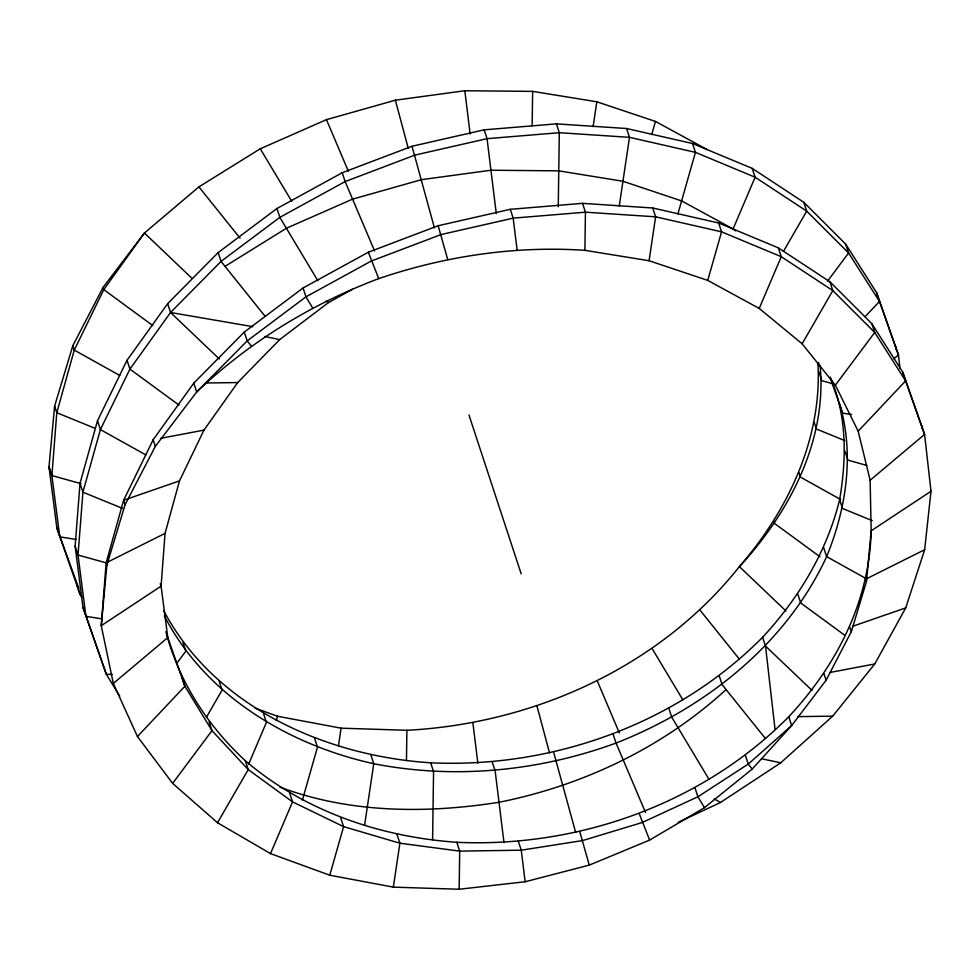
<?xml version="1.0" encoding="UTF-8"?>
<svg xmlns="http://www.w3.org/2000/svg" width="980" height="980" viewBox="0 0 980 980"><rect width="100%" height="100%" fill="white"/><g stroke="black" fill="none" stroke-linecap="round" stroke-linejoin="round"><path stroke-width="1.47" d="M406.467 760.211L406.896 730.296C533.684 723.644 659.65 667.086 739.398 566.612C789.329 512.785 827.157 440.657 820.125 365.516M432.596 839.689L433.564 771.64L430.661 762.808C325.544 755.948 215.282 707.315 163.832 610.993M678.258 822.318L720.484 802.473L780.729 762.82L832.682 716.16L874.76 663.962L905.728 607.894L924.655 549.719L931 491.274L924.581 434.397L902.715 372.069L871.808 323.621L829.925 281.775L778.341 247.867L718.659 222.999L652.717 207.993L582.537 203.35L510.274 209.316L438.146 225.743L368.358 252.215L303.065 287.998L244.277 332.073L193.783 383.143L153.15 439.763L123.627 500.241L106.146 562.826L101.258 625.693L113.325 683.452L137.457 736.519L172.639 783.375L217.523 822.747L270.517 853.605L329.77 875.214L393.348 887.133L459.155 889.252L459.706 851.118L456.803 842.286C380.13 836.969 304.229 811.085 245.319 760.737C207.589 725.764 178.936 681.639 165.877 631.635M532.152 125.771L532.642 91.373L464.814 90.748L395.369 100.193L326.463 119.658L260.251 148.788L198.891 186.898L144.415 233.02L103.059 287.422L72.826 345.707L54.611 406.088L49 466.737L56.865 528.024L80.189 594.774L81.769 597.359M558.257 206.743L559.311 132.704L556.407 123.872L484.145 129.838L412.017 146.265L342.228 172.737L276.936 208.52L218.136 252.595L167.654 303.665L127.02 360.285L97.498 420.763L80.017 483.348L75.129 546.215L83.006 607.502L106.318 674.252L119.731 696.168M459.155 889.252L525.145 881.755L589.274 865.12L649.63 840.093L704.461 807.667L752.223 769.043L791.656 725.567L826.116 680.23L851.326 631.671L866.492 581.348L871.171 530.805L870.13 480.261L858.174 431.188L835.364 385.177L802.118 343.784L759.218 308.431L707.744 280.39L649.079 260.741L584.901 250.329L585.44 212.182L582.537 203.35M352.371 289.284L328.533 302.538L279.655 339.631L237.699 382.568L203.963 430.11L179.487 480.886L165.044 533.402L161.088 586.163L167.776 637.6L184.901 686.233L211.986 730.651L248.222 769.57L292.542 801.873L343.6 826.642L399.889 843.204L459.706 851.118L521.25 850.199L582.696 840.546L642.17 822.539L697.919 796.764L748.242 764.094L791.656 725.567L788.753 716.735C836.418 665.702 869.566 601.634 871.171 530.805L931 491.274M870.13 480.261L924.581 434.397L905.618 380.901L874.711 332.453L832.829 290.607L781.244 256.699L721.562 231.831L655.62 216.813L585.44 212.182L513.177 218.148L441.049 234.575L371.261 261.048L305.968 296.83L247.181 340.893L196.686 391.976L155.318 446.378L125.085 504.663L106.881 565.043L101.258 625.693L161.088 586.163L160.267 583.639M785.923 610.957L739.398 566.612C788.006 510.629 822.441 438.158 817.896 362.747M430.661 762.808C552.291 768.418 676.457 724.269 762.624 637.257C798.835 598.18 826.863 551.691 839.639 499.665C846.548 458.922 847.198 415.667 830.207 377.202M338.468 745.743L341.077 728.177L406.896 730.296M364.597 825.221L373.76 763.726L370.857 754.894M393.348 887.133L399.889 843.204L396.986 834.372M593.108 126.677L596.82 101.785L532.642 91.373M619.238 206.155L629.491 137.335L626.588 128.515L556.407 123.872M649.079 260.741L655.62 216.813L652.717 207.993M276.274 720.619L277.512 716.258L341.077 728.177M302.404 800.096L317.471 747.164L314.568 738.344M329.77 875.214L343.6 826.642L340.697 817.81M651.749 134.554L655.473 121.434L596.82 101.785M677.878 214.032L695.433 152.353L692.529 143.521L626.588 128.515M707.744 280.39L721.562 231.831L718.659 222.999M248.553 764.339L266.413 722.395L263.51 713.562M270.517 853.605L292.542 801.873L289.639 793.041M735.404 230.864L733.089 228.953L755.115 177.221L752.211 168.389L692.529 143.521M759.218 308.431L781.244 256.699L778.341 247.867M206.376 717.336L222.093 690.092L219.189 681.259M217.523 822.747L248.222 769.57L245.319 760.737M783.473 251.346L806.699 211.129L803.784 202.297L752.211 168.389M802.118 343.784L832.829 290.607L829.925 281.775M899.971 368.394L898.452 354.932L879.489 301.424L848.582 252.975L806.699 211.129L755.115 177.221L695.433 152.353L629.491 137.335L559.311 132.704L487.048 138.67L414.92 155.097L345.132 181.57L279.839 217.352L221.039 261.415L170.557 312.498L129.924 369.105L100.401 429.595L82.92 492.18L78.033 555.048L85.909 616.334L102.288 618.919M176.706 663.436L185.857 651.173L182.954 642.341M172.639 783.375L211.986 730.651L209.083 721.819M827.537 281.174L848.582 252.975L845.679 244.143L803.784 202.297M835.364 385.177L874.711 332.453L871.808 323.621M164.346 615.905C205.383 695.53 288.292 744.825 373.76 763.726C454.61 779.553 538.841 771.321 616.04 743.061C705.11 708.136 785.776 644.705 826.642 556.603C846.267 508.73 854.474 454.647 839.811 404.311M137.457 736.519L184.901 686.233L181.998 677.401M865.046 316.724L879.489 301.424L876.586 292.591L845.679 244.143M858.174 431.188L905.618 380.901L902.715 372.069M456.803 842.286C578.433 847.896 702.587 803.747 788.753 716.735M584.901 250.329C514.941 245.637 444.994 256.074 378.721 278.614C311.175 304.07 249.018 342.179 196.686 391.976L193.783 383.143M113.325 683.452L167.776 637.6L166.943 635.077M893.821 358.827L898.452 354.932L876.586 292.591M726.094 689.565C662.737 747.63 583.027 785.482 499.016 802.277C426.19 813.719 349.321 813.302 279.655 786.989M225.02 266.376L286.381 228.267L352.592 199.136L421.498 179.671L490.943 170.226L558.772 170.851L622.949 181.263L681.615 200.912L733.089 228.953M165.044 533.402L106.146 562.826L106.881 565.043M924.655 549.719L865.769 579.143L866.492 581.348M179.487 480.886L123.627 500.241L125.085 504.663M852.735 626.269L905.728 607.894M160.622 438.342L203.963 430.11M829.925 672.476L874.76 663.962M205.898 382.984L237.699 382.568M797.842 716.625L832.682 716.16M112.369 674.51L106.318 674.252L83.006 607.502M851.657 414.54L842.714 413.131L830.072 377.471M76.158 539.441L59.768 536.856L51.903 475.57L49 466.737L50.544 474.136M167.654 303.665L170.557 312.498L252.828 326.671M264.918 336.483L279.655 339.631M761.558 758.728L780.729 762.82M833.466 383.927L821.816 380.681L818.913 371.849M866.884 465.427L847.945 460.159L845.042 451.327M81.046 483.667L51.903 475.57L56.791 412.702L74.272 350.117L103.782 289.627L144.415 233.02L192.056 278.418M107.175 563.145L78.033 555.048L75.129 546.215M254.935 708.026L277.512 716.258M844.699 440.584L816.401 429.02L814.233 422.392M872.249 520.649L842.543 508.498L839.639 499.665M94.987 428.321L56.791 412.702L54.611 406.088M122.537 508.375L82.92 492.18L80.017 483.348M655.473 121.434L706.96 149.475M840.607 499.482L800.513 477.138L799.055 472.715M866.736 578.96L826.642 556.603L823.739 547.783M119.719 375.438L74.272 350.117L72.826 345.707M145.849 454.916L100.401 429.595L97.498 420.763M325.997 301.093L328.533 302.538M714.114 798.835L720.484 802.473M819.966 556.763L774.58 523.491L773.857 521.287M844.87 635.346L800.709 602.97L797.806 594.137M152.856 325.605L103.782 289.627L103.059 287.422M178.985 405.083L129.924 369.105L127.02 360.285M762.624 637.257L765.527 646.09L812.053 690.435M170.557 312.498L219.287 358.95M699.965 610.087L739.239 659.001M765.368 738.479L722.113 684.616L719.21 675.784M752.223 769.043L748.242 764.094L745.339 755.261M198.891 186.898L240.088 238.201M265.262 316.479L221.039 261.415L218.136 252.595M251.15 345.854L247.181 340.893L244.277 332.073M56.865 528.024L78.865 588.527M652.202 648.723L682.815 699.769M708.944 779.247L671.79 717.287L668.887 708.454M704.461 807.667L697.919 796.764L695.016 787.932M260.251 148.788L291.648 201.145M317.79 280.623L279.839 217.352L276.936 208.52M312.51 307.745L305.968 296.83L303.065 287.998M597.371 681.137L619.36 732.93M645.489 812.408L616.04 743.061L613.137 734.228M649.63 840.093L639.266 813.706M326.463 119.658L348.451 171.451M374.58 250.929L345.132 181.57L342.228 172.737M378.721 278.614L368.358 252.215M849.868 627.261L851.326 631.671M823.947 673.615L826.116 680.23M484.145 129.838L487.048 138.67L496.284 213.579M510.274 209.316L513.177 218.148L517.073 249.704M412.017 146.265L434.434 227.936M438.146 225.743L447.627 259.149M468.955 414.981L521.213 573.937M553.651 752.236L575.677 832.449M579.793 831.714L589.274 865.12M492.217 761.889L495.121 770.721L503.99 842.641M518.346 841.367L521.25 850.199L525.145 881.755M153.15 439.763L155.318 446.378M77.285 585.942L80.189 594.774M395.369 100.193L408.305 148.458M537.016 706.164L549.547 752.971M464.814 90.748L470.155 134.101M472.887 722.799L477.86 763.163M765.527 646.09L775.058 729.671M921.678 425.577L922.021 428.566M895.548 346.099L895.879 349.088M818.741 362.845L818.79 365.846"/></g></svg>
